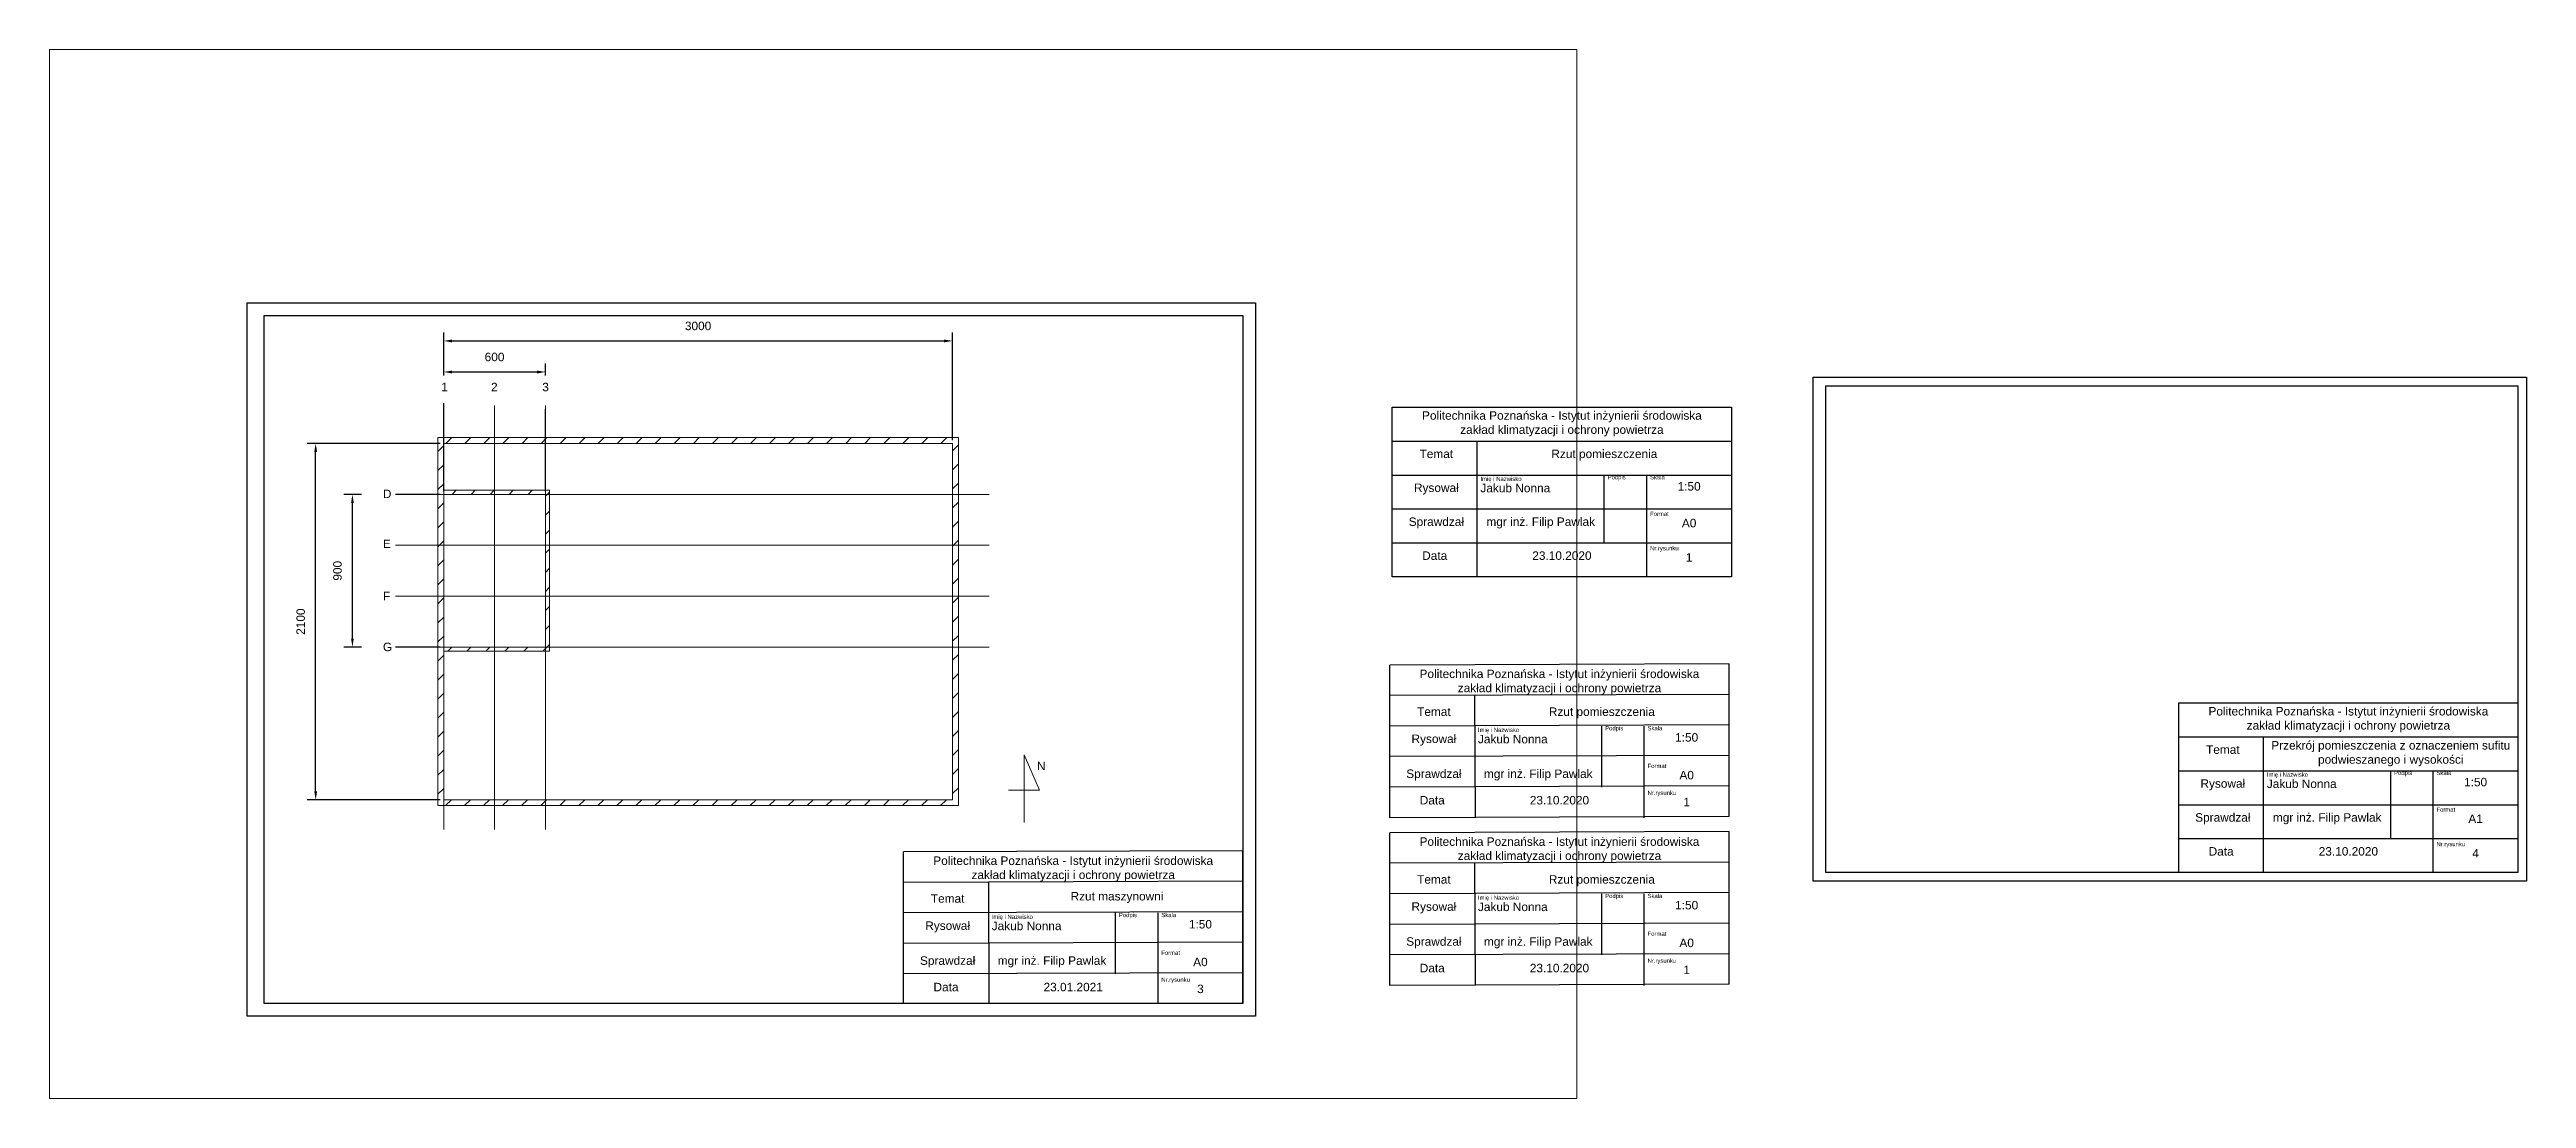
# Paper-space layout '3' of a CAD drawing. Header units: millimetres. Extents: x -233 to 2688, y -98 to 1139.
# The model-space entities are those that its viewports show. They can reach past a viewport. Long polylines and large blocks are cut down to what shows.
import ezdxf

# ---------------------------------------------------------------- set-up
doc = ezdxf.new("R2010")
doc.units = ezdxf.units.MM
doc.linetypes.add('JIS_02_1.2', pattern=[2.5, 1.25, -1.25])
doc.layers.add('opisy', color=7, linetype='Continuous', lineweight=13)
doc.layers.add('wymiary', color=7, linetype='Continuous', lineweight=13)
doc.layers.add('osie', color=7, linetype='JIS_02_1.2', lineweight=5, transparency=0.7)
doc.layers.add('podkład', color=7, linetype='Continuous', lineweight=13, transparency=0.7)
doc.styles.get("Standard").update_dxf_attribs({"font": 'arial.ttf', "height": 0.02})
doc.styles.add('styl1', font='arial.ttf', dxfattribs={"height": 0.08})
doc.dimstyles.new('wentylacja', dxfattribs={"dimscale": 0, "dimtxt": 0.5, "dimasz": 0.5, "dimexe": 0.5, "dimexo": 0.2, "dimtad": 1, "dimlfac": 100, "dimtxsty": 'styl1', "dimcen": 2.5, "dimadec": 0, "dimazin": 0, "dimtfac": 1, "dimtmove": 0, "dimatfit": 3, "dimfxl": 1, "dimarcsym": 0})

# ---------------------------------------------------------------- blocks, each defined once
blk = doc.blocks.new('*D2')
at = {"layer": 'Defpoints', "color": 0, "transparency": 16777216}
for p in [(59776.43, -87557.68), (59783.98, -87557.68), (59783.98, -87578.68)]:
    blk.add_point(p, dxfattribs=at)
at = {"layer": 'wymiary', "color": 0, "lineweight": -2, "transparency": 16777216}
for p, q in [((59783.78, -87557.68), (59775.93, -87557.68)), ((59776.43, -87578.18), (59776.43, -87558.18)), ((59783.78, -87578.68), (59775.93, -87578.68))]:
    blk.add_line(p, q, dxfattribs=at)
at = {"layer": 'wymiary', "color": 0, "transparency": 16777216}
for points in [[(59776.35, -87558.18), (59776.52, -87558.18), (59776.43, -87557.68)], [(59776.35, -87578.18), (59776.52, -87578.18), (59776.43, -87578.68)]]:
    blk.add_solid(points, dxfattribs=at)
at = {"layer": 'wymiary', "color": 0, "transparency": 16777216, "insert": (59775.55, -87568.18), "char_height": 0.08, "attachment_point": 5, "rotation": 90, "style": 'styl1'}
blk.add_mtext('{\\H6.25x;2100}', dxfattribs=at)
blk = doc.blocks.new('*D3')
at = {"layer": 'Defpoints', "color": 0, "transparency": 16777216}
for p in [(59778.6, -87560.68), (59783.98, -87560.68), (59783.98, -87569.68)]:
    blk.add_point(p, dxfattribs=at)
at = {"layer": 'wymiary', "color": 0, "lineweight": -2, "transparency": 16777216}
for p, q in [((59779.14, -87560.68), (59778.1, -87560.68)), ((59778.6, -87569.18), (59778.6, -87561.18)), ((59783.78, -87560.68), (59781.13, -87560.68)), ((59779.14, -87569.68), (59778.1, -87569.68)), ((59783.78, -87569.68), (59781.13, -87569.68))]:
    blk.add_line(p, q, dxfattribs=at)
at = {"layer": 'wymiary', "color": 0, "transparency": 16777216}
for points in [[(59778.52, -87561.18), (59778.68, -87561.18), (59778.6, -87560.68)], [(59778.52, -87569.18), (59778.68, -87569.18), (59778.6, -87569.68)]]:
    blk.add_solid(points, dxfattribs=at)
at = {"layer": 'wymiary', "color": 0, "transparency": 16777216, "insert": (59777.72, -87565.18), "char_height": 0.08, "attachment_point": 5, "rotation": 90, "style": 'styl1'}
blk.add_mtext('{\\H6.25x;900}', dxfattribs=at)
blk = doc.blocks.new('*D4')
at = {"layer": 'Defpoints', "color": 0, "transparency": 16777216}
for p in [(59789.98, -87553.46), (59783.98, -87560.68), (59789.98, -87560.68)]:
    blk.add_point(p, dxfattribs=at)
at = {"layer": 'wymiary', "color": 0, "lineweight": -2, "transparency": 16777216}
for p, q in [((59783.98, -87553.66), (59783.98, -87552.96)), ((59784.48, -87553.46), (59789.48, -87553.46)), ((59789.98, -87553.66), (59789.98, -87552.96)), ((59783.98, -87560.48), (59783.98, -87555.65)), ((59789.98, -87560.48), (59789.98, -87555.65))]:
    blk.add_line(p, q, dxfattribs=at)
at = {"layer": 'wymiary', "color": 0, "transparency": 16777216}
for points in [[(59784.48, -87553.38), (59784.48, -87553.55), (59783.98, -87553.46)], [(59789.48, -87553.38), (59789.48, -87553.55), (59789.98, -87553.46)]]:
    blk.add_solid(points, dxfattribs=at)
at = {"layer": 'wymiary', "color": 0, "transparency": 16777216, "insert": (59786.98, -87552.58), "char_height": 0.08, "attachment_point": 5, "style": 'styl1'}
blk.add_mtext('{\\H6.25x;600}', dxfattribs=at)
blk = doc.blocks.new('*D7')
at = {"layer": 'Defpoints', "color": 0, "transparency": 16777216}
for p in [(59813.98, -87551.63), (59783.98, -87557.68), (59813.98, -87557.68)]:
    blk.add_point(p, dxfattribs=at)
at = {"layer": 'wymiary', "color": 0, "lineweight": -2, "transparency": 16777216}
for p, q in [((59783.98, -87553.31), (59783.98, -87551.13)), ((59784.48, -87551.63), (59813.48, -87551.63)), ((59813.98, -87557.48), (59813.98, -87551.13)), ((59783.98, -87557.48), (59783.98, -87555.3))]:
    blk.add_line(p, q, dxfattribs=at)
at = {"layer": 'wymiary', "color": 0, "transparency": 16777216}
for points in [[(59784.48, -87551.55), (59784.48, -87551.72), (59783.98, -87551.63)], [(59813.48, -87551.55), (59813.48, -87551.72), (59813.98, -87551.63)]]:
    blk.add_solid(points, dxfattribs=at)
at = {"layer": 'wymiary', "color": 0, "transparency": 16777216, "insert": (59798.98, -87550.75), "char_height": 0.08, "attachment_point": 5, "style": 'styl1'}
blk.add_mtext('{\\H6.25x;3000}', dxfattribs=at)

msp = doc.modelspace()

# ---------------------------------------------------------------- hatches: boundary and pattern name
at = {"layer": 'podkład'}
h = msp.add_hatch(dxfattribs=at)
h.set_pattern_fill('ANSI31', color=256, scale=0.25)
h.set_pattern_definition([(45, (56874.7879, -93571.9238), (-0.56126601, 0.56126601), [])])
h.paths.add_polyline_path([(59783.633478, -87579.029086), (59814.333478, -87579.029086), (59814.333478, -87557.329086), (59783.633478, -87557.329086)])
h.paths.add_polyline_path([(59783.983478, -87560.679086), (59789.983478, -87560.679086), (59789.983478, -87569.679086), (59783.983478, -87569.679086)], flags=16)
h.paths.add_polyline_path([(59783.983478, -87560.439086), (59783.983478, -87557.679086), (59813.983478, -87557.679086), (59813.983478, -87578.679086), (59783.983478, -87578.679086), (59783.983478, -87569.919086), (59790.223478, -87569.919086), (59790.223478, -87560.439086)], flags=16)

# ---------------------------------------------------------------- linework, layer by layer
at = {"layer": 'osie', "linetype": 'Continuous'}
for p, q in [((59783.983478, -87580.439086), (59783.983478, -87555.439086)), ((59786.983478, -87580.439086), (59786.983478, -87555.439086)), ((59789.983478, -87580.439086), (59789.983478, -87555.439086)), ((59781.133478, -87560.679086), (59816.133478, -87560.679086)), ((59781.133478, -87563.679086), (59816.133478, -87563.679086)), ((59781.133478, -87566.679086), (59816.133478, -87566.679086)), ((59781.133478, -87569.679086), (59816.133478, -87569.679086))]:
    msp.add_line(p, q, dxfattribs=at)
at = {"layer": 'podkład', "ltscale": 20}
for p, q in [((59818.204886, -87580.027712), (59818.204886, -87576.027712)), ((59818.204886, -87576.027712), (59819.105663, -87578.114944)), ((59819.105663, -87578.114944), (59817.289302, -87578.114944))]:
    msp.add_line(p, q, dxfattribs=at)
at = {"layer": 'podkład'}
msp.add_lwpolyline([(59783.633478, -87557.329086), (59814.333478, -87557.329086), (59814.333478, -87579.029086), (59783.633478, -87579.029086)], close=True, dxfattribs=at)
for points in [[(59783.983478, -87560.439086), (59783.983478, -87557.679086), (59813.983478, -87557.679086), (59813.983478, -87578.679086), (59783.983478, -87578.679086), (59783.983478, -87569.919086)], [(59783.983478, -87569.919086), (59790.223478, -87569.919086), (59790.223478, -87560.439086), (59783.983478, -87560.439086)], [(59783.983478, -87560.679086), (59783.983478, -87569.679086)], [(59783.983478, -87569.679086), (59789.983478, -87569.679086), (59789.983478, -87560.679086), (59783.983478, -87560.679086)], [(59783.983478, -87569.679086), (59783.983478, -87560.679086)]]:
    msp.add_lwpolyline(points, dxfattribs=at)

# ---------------------------------------------------------------- texts
at = {"layer": 'opisy', "char_height": 0.5, "attachment_point": 1}
for s, insert in [('1 ', (59783.834437, -87554.098525)), ('2 ', (59786.773375, -87554.098525)), ('3 ', (59789.791955, -87554.098525)), ('D ', (59780.396215, -87560.398584)), ('E ', (59780.396215, -87563.342061)), ('F ', (59780.396215, -87566.422116)), ('G ', (59780.396215, -87569.420379))]:
    msp.add_mtext_dynamic_manual_height_columns(s, width=0.9375, gutter_width=4.6875, heights=[0], dxfattribs=dict(at, insert=insert))
at = {"layer": 'podkład', "ltscale": 20, "insert": (59818.958578, -87576.435519), "char_height": 0.5, "attachment_point": 1}
msp.add_mtext_dynamic_manual_height_columns('N', width=3.47595079, gutter_width=2.5, heights=[0], dxfattribs=at)

# ---------------------------------------------------------------- dimensions: what is measured, and where the dimension line sits
at = {"layer": 'wymiary'}
for base, p1, p2, override, picture, middle in [((59813.983478, -87551.634203), (59783.983478, -87557.679086), (59813.983478, -87557.679086), {"dimscale": 1, "dimtix": 0, "dimtofl": 1, "dimtmove": 0, "dimatfit": 3}, '*D7', (59798.983478, -87550.753746)), ((59789.983478, -87553.463568), (59783.983478, -87560.679086), (59789.983478, -87560.679086), {"dimscale": 1}, '*D4', (59786.983478, -87552.583281))]:
    dim = msp.add_linear_dim(base=base, p1=p1, p2=p2, text='{\\H6.25x;<>}', dimstyle='wentylacja', override=override, dxfattribs=at)
    dim.commit()
    dim.dimension.update_dxf_attribs({"geometry": picture, "text_midpoint": middle})
for base, p1, p2, picture, middle in [((59776.432568, -87557.679086), (59783.983478, -87578.679086), (59783.983478, -87557.679086), '*D2', (59775.552281, -87568.179086)), ((59778.600103, -87560.679086), (59783.983478, -87569.679086), (59783.983478, -87560.679086), '*D3', (59777.719817, -87565.179086))]:
    dim = msp.add_linear_dim(base=base, p1=p1, p2=p2, angle=90, text='{\\H6.25x;<>}', dimstyle='wentylacja', override={"dimscale": 1, "dimtix": 0, "dimtofl": 1, "dimtmove": 0, "dimatfit": 3}, dxfattribs=at)
    dim.commit()
    dim.dimension.update_dxf_attribs({"geometry": picture, "text_midpoint": middle})

psp = doc.layouts.new('3')

# ---------------------------------------------------------------- linework, layer by layer
for p, q in [((-0.1, -0.5), (-0.1, 840.5)), ((-0.1, 840.5), (1188.9, 840.5)), ((19.9, 825.5), (1173.9, 825.5)), ((19.9, 14.5), (19.9, 825.5)), ((1173.9, 825.5), (1173.9, 14.5)), ((1188.9, 840.5), (1188.9, -0.5)), ((1846.6, 158.7), (1846.6, 752.7)), ((1846.6, 752.7), (2687.6, 752.7)), ((1861.6, 742.7), (2677.6, 742.7)), ((1861.6, 168.7), (1861.6, 742.7)), ((2677.6, 742.7), (2677.6, 168.7)), ((2687.6, 752.7), (2687.6, 158.7)), ((1350.2, 517.4), (1350.2, 717.4)), ((1350.2, 717.4), (1750.2, 717.4)), ((1750.2, 717.4), (1750.2, 517.4)), ((1350.2, 677.4), (1750.2, 677.4)), ((1450.2, 517.4), (1450.2, 677.4)), ((1350.2, 637.4), (1750.2, 637.4)), ((1600.2, 557.4), (1600.2, 637.4)), ((1650.2, 517.4), (1650.2, 637.4)), ((1350.2, 597.4), (1750.2, 597.4)), ((1350.2, 557.4), (1750.2, 557.4)), ((1750.2, 517.4), (1350.2, 517.4)), ((1747.3, 414.8), (1347.3, 413.4)), ((1347.3, 233.4), (1347.3, 413.4)), ((1747.3, 234.8), (1747.3, 414.8)), ((1747.3, 378.8), (1347.3, 377.4)), ((1447.3, 377.4), (1447.8, 233.4)), ((2277.6, 168.7), (2277.6, 368.7)), ((2277.6, 368.7), (2677.6, 368.7)), ((2677.6, 368.7), (2677.6, 168.7)), ((1747.3, 342.8), (1347.3, 341.4)), ((1347.3, 233.4), (1347.3, 341.4)), ((1597.3, 269.4), (1597.3, 341.4)), ((1647.3, 233.4), (1647.3, 341.4)), ((2277.6, 328.7), (2677.6, 328.7)), ((2377.6, 168.7), (2377.6, 328.7)), ((1747.3, 306.8), (1347.3, 305.4)), ((1747.3, 270.8), (1347.3, 269.4)), ((2277.6, 288.7), (2677.6, 288.7)), ((2527.6, 208.7), (2527.6, 288.7)), ((2577.6, 168.7), (2577.6, 288.7)), ((1747.3, 234.8), (1347.3, 233.4)), ((2277.6, 248.7), (2677.6, 248.7)), ((1747.3, 217), (1347.3, 215.6)), ((1347.3, 35.6), (1347.3, 215.6)), ((1747.3, 37), (1747.3, 217)), ((2277.6, 208.7), (2677.6, 208.7)), ((1173.9, 194.5), (773.9, 193.1)), ((773.9, 14.5), (773.9, 193.1)), ((1173.9, 14.5), (1173.9, 194.5)), ((1747.3, 181), (1347.3, 179.6)), ((1447.3, 179.6), (1447.8, 35.6)), ((1173.9, 158.5), (773.9, 157.1)), ((873.9, 157.1), (874.4, 14.5)), ((2687.6, 158.7), (1846.6, 158.7)), ((2677.6, 168.7), (1861.6, 168.7)), ((2677.6, 168.7), (2277.6, 168.7)), ((1173.9, 122.5), (773.9, 121.1)), ((773.9, 14.5), (773.9, 121.1)), ((1023.9, 49.1), (1023.9, 121.1)), ((1073.9, 14.5), (1073.9, 121.1)), ((1747.3, 145), (1347.3, 143.6)), ((1347.3, 35.6), (1347.3, 143.6)), ((1597.3, 71.6), (1597.3, 143.6)), ((1647.3, 35.6), (1647.3, 143.6)), ((1747.3, 109), (1347.3, 107.6)), ((1173.9, 86.5), (773.9, 85.1)), ((1747.3, 73), (1347.3, 71.6)), ((1173.9, 50.5), (773.9, 49.1)), ((1747.3, 37), (1347.3, 35.6)), ((1173.9, 14.5), (19.9, 14.5)), ((1173.9, 14.5), (773.9, 14.5)), ((1188.9, -0.5), (-0.1, -0.5))]:
    psp.add_line(p, q)

# ---------------------------------------------------------------- texts
at = {"attachment_point": 1}
for s, width, gutter_width, heights, insert, char_height in [('\\pxqc;Politechnika Poznańska - Istytut inżynierii środowiska \\Pzakład klimatyzacji i ochrony powietrza', 400, 12.5, [35.2], (1350.2, 712.6), 10), ('\\pxqc; Temat', 100, 75, [30], (1350.2, 667.4), 10), ('\\pxqc;Rzut pomieszczenia', 300, 75, [30], (1450.2, 667.4), 10), ('\\pxqc; Rysował', 100, 75, [30], (1350.2, 627.4), 10), (' {\\H0.5x;Imię i Nazwisko}\\P Jakub Nonna', 150, 75, [38], (1450.2, 635.4), 10), ('\\pxql; {\\H0.5x;Podpis}', 50, 75, [40], (1600.2, 637.4), 10), ('\\pxql; {\\H0.5x;Skala}\\P\\pqc;1:50', 100, 75, [40], (1650.2, 637.4), 10), ('\\pxqc; Sprawdzał', 100, 75, [30], (1350.2, 587.4), 10), ('\\pxqc;mgr inż. Filip Pawlak', 150, 75, [30], (1450.2, 587.4), 10), ('\\pxql;  Format\\P\\pqc;{\\H2x;A0}', 100, 75, [36.7], (1650.2, 594.1), 5), ('\\pxqc;Data', 100, 75, [30], (1350.2, 547.4), 10), ('\\pxqc;23.10.2020', 200, 75, [30], (1450.2, 547.4), 10), ('\\pxql;  Nr.rysunku\\P\\pqc;{\\H2x;1}', 100, 75, [36.2], (1650.2, 553.6), 5), ('\\pxqc;Politechnika Poznańska - Istytut inżynierii środowiska \\Pzakład klimatyzacji i ochrony powietrza', 400, 12.5, [35.2], (1347.3, 408), 10), ('\\pxqc; Temat', 100, 75, [30], (1347.3, 363.4), 10), ('\\pxqc;Rzut pomieszczenia', 300, 75, [30], (1447.3, 363.4), 10), ('\\pxqc;Politechnika Poznańska - Istytut inżynierii środowiska \\Pzakład klimatyzacji i ochrony powietrza', 400, 12.5, [35.2], (2277.6, 363.9), 10), ('\\pxqc; Rysował', 100, 75, [30], (1347.3, 331.4), 10), (' {\\H0.5x;Imię i Nazwisko}\\P Jakub Nonna', 150, 75, [38], (1447.3, 339.4), 10), ('\\pxql; {\\H0.5x;Podpis}', 50, 75, [40], (1597.3, 341.4), 10), ('\\pxql; {\\H0.5x;Skala}\\P\\pqc;1:50', 100, 75, [40], (1647.3, 341.4), 10), ('\\pxqc;Przekrój pomieszczenia z oznaczeniem sufitu podwieszanego i wysokości', 300, 75, [30], (2377.6, 323.7), 10), ('\\pxql;  Format\\P\\pqc;{\\H2x;A0}', 100, 75, [36.7], (1647.3, 296.9), 5), ('\\pxqc; Temat', 100, 75, [30], (2277.6, 318.7), 10), ('\\pxqc; Sprawdzał', 100, 75, [30], (1347.3, 290.2), 10), ('\\pxqc;mgr inż. Filip Pawlak', 150, 75, [30], (1447.3, 290.2), 10), ('\\pxql;  Nr.rysunku\\P\\pqc;{\\H2x;1}', 100, 75, [36.2], (1647.3, 265.2), 5), ('\\pxqc; Rysował', 100, 75, [30], (2277.6, 278.7), 10), (' {\\H0.5x;Imię i Nazwisko}\\P Jakub Nonna', 150, 75, [38], (2377.6, 286.7), 10), ('\\pxql; {\\H0.5x;Podpis}', 50, 75, [40], (2527.6, 288.7), 10), ('\\pxql; {\\H0.5x;Skala}\\P\\pqc;1:50', 100, 75, [40], (2577.6, 288.7), 10), ('\\pxqc;Data', 100, 75, [30], (1347.3, 259), 10), ('\\pxqc;23.10.2020', 200, 75, [30], (1447.3, 259), 10), ('\\pxqc; Sprawdzał', 100, 75, [30], (2277.6, 238.7), 10), ('\\pxqc;mgr inż. Filip Pawlak', 150, 75, [30], (2377.6, 238.7), 10), ('\\pxql;  Format\\P\\pqc;{\\H2x;A1}', 100, 75, [36.7], (2577.6, 245.4), 5), ('\\pxqc;Politechnika Poznańska - Istytut inżynierii środowiska \\Pzakład klimatyzacji i ochrony powietrza', 400, 12.5, [35.2], (1347.3, 210.2), 10), ('\\pxql;  Nr.rysunku\\P\\pqc;{\\H2x;4}', 100, 75, [36.2], (2577.6, 204.8), 5), ('\\pxqc;Politechnika Poznańska - Istytut inżynierii środowiska \\Pzakład klimatyzacji i ochrony powietrza', 400, 12.5, [35.2], (773.9, 187.7), 10), ('\\pxqc;Data', 100, 75, [30], (2277.6, 198.7), 10), ('\\pxqc;23.10.2020', 200, 75, [30], (2377.6, 198.7), 10), ('\\pxqc;Rzut maszynowni', 300, 75, [30], (875.5, 145.8), 10), ('\\pxqc; Temat', 100, 75, [30], (1347.3, 165.6), 10), ('\\pxqc;Rzut pomieszczenia', 300, 75, [30], (1447.3, 165.6), 10), ('\\pxqc; Temat', 100, 75, [30], (773.9, 143.1), 10), (' {\\H0.5x;Imię i Nazwisko}\\P Jakub Nonna', 150, 75, [38], (873.9, 119.1), 10), ('\\pxql; {\\H0.5x;Podpis}', 50, 75, [40], (1023.9, 121.1), 10), ('\\pxql; {\\H0.5x;Skala}\\P\\pqc;1:50', 100, 75, [40], (1073.9, 121.1), 10), ('\\pxqc; Rysował', 100, 75, [30], (1347.3, 133.6), 10), (' {\\H0.5x;Imię i Nazwisko}\\P Jakub Nonna', 150, 75, [38], (1447.3, 141.6), 10), ('\\pxql; {\\H0.5x;Podpis}', 50, 75, [40], (1597.3, 143.6), 10), ('\\pxql; {\\H0.5x;Skala}\\P\\pqc;1:50', 100, 75, [40], (1647.3, 143.6), 10), ('\\pxqc; Rysował', 100, 75, [30], (773.9, 111.1), 10), ('\\pxqc; Sprawdzał', 100, 75, [30], (1347.3, 92.4), 10), ('\\pxqc;mgr inż. Filip Pawlak', 150, 75, [30], (1447.3, 92.4), 10), ('\\pxql;  Format\\P\\pqc;{\\H2x;A0}', 100, 75, [36.7], (1647.3, 99.1), 5), ('\\pxqc; Sprawdzał', 100, 75, [30], (773.9, 69.9), 10), ('\\pxqc;mgr inż. Filip Pawlak', 150, 75, [30], (873.9, 69.9), 10), ('\\pxql;  Format\\P\\pqc;{\\H2x;A0}', 100, 75, [36.7], (1073.9, 76.6), 5), ('\\pxqc;Data', 100, 75, [30], (1347.3, 61.1), 10), ('\\pxqc;23.10.2020', 200, 75, [30], (1447.3, 61.1), 10), ('\\pxql;  Nr.rysunku\\P\\pqc;{\\H2x;1}', 100, 75, [36.2], (1647.3, 67.3), 5), ('\\pxqc;Data', 100, 75, [30], (773.9, 38.7), 10), ('\\pxqc;23.01.2021', 200, 75, [30], (873.9, 38.7), 10), ('\\pxql;  Nr.rysunku\\P\\pqc;{\\H2x;3}', 100, 75, [36.2], (1073.9, 44.9), 5)]:
    psp.add_mtext_dynamic_manual_height_columns(s, width=width, gutter_width=gutter_width, heights=heights, dxfattribs=dict(at, insert=insert, char_height=char_height))

# ---------------------------------------------------------------- viewports
at = {"layer": 'podkład'}
psp.add_viewport(center=(667.3, 520.7), size=(1801, 1236.727), view_center_point=(59805.767285, -87565.372322), view_height=61.83636246, dxfattribs=at)

doc.saveas('drawing.dxf')
